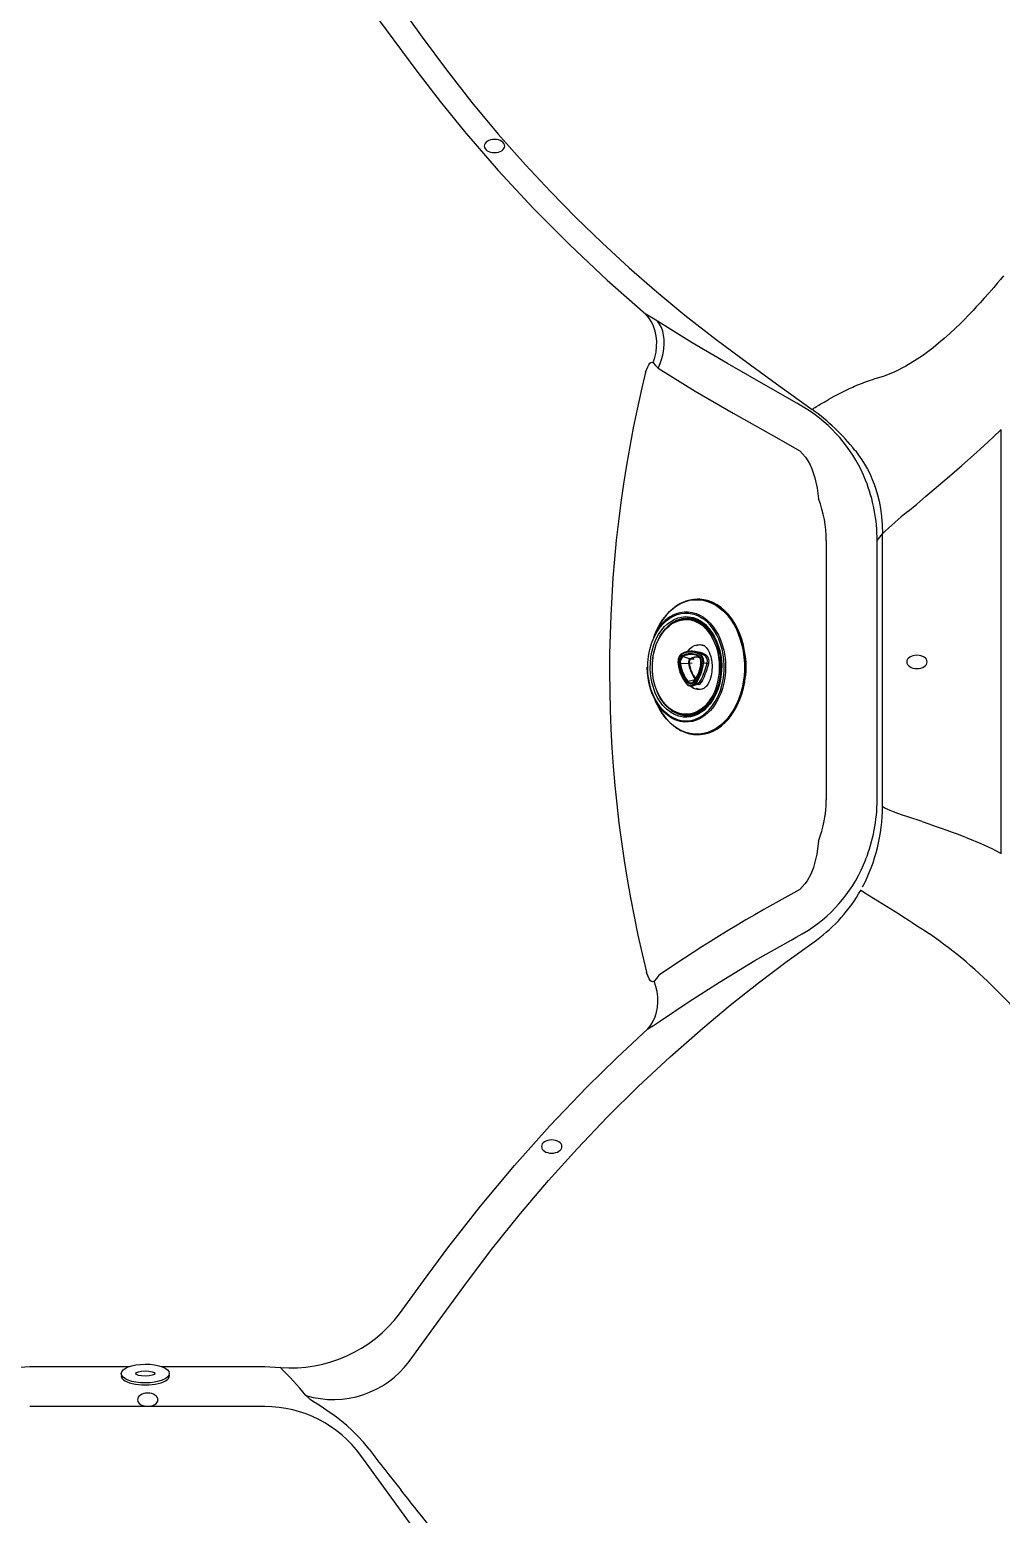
# Model space of a CAD drawing. Extents: x 413 to 494, y 628 to 766.
# Drawn here: x 450.7 to 474.48, y 662.21 to 698.57 of the extents above; entities that cross this region are included whole.
import ezdxf

# ---------------------------------------------------------------- set-up
doc = ezdxf.new("R2010")
doc.units = 0
doc.header["$MEASUREMENT"] = 0
for name, color, linetype in [('1', 4, 'Continuous'), ('BDIM_CYAN', 4, 'Continuous'), ('BDIM_GREEN', 3, 'Continuous'), ('BDIM_YELLOW', 2, 'Continuous')]:
    doc.layers.add(name, color=color, linetype=linetype)

# ---------------------------------------------------------------- blocks, each defined once
blk = doc.blocks.new('2018 BEAM (110V)')
at = {"color": 2, "linetype": 'Continuous', "lineweight": 25}
for p, q in [((53.674, 41.162), (53.665, 41.162)), ((52.686, 40.443), (52.604, 40.276)), ((53.432, 40.686), (53.396, 40.686)), ((53.312, 39.762), (53.483, 39.705)), ((53.789, 39.813), (53.678, 39.857)), ((53.682, 39.747), (53.707, 39.745)), ((53.81, 39.804), (53.701, 39.847)), ((53.751, 39.625), (53.751, 39.633)), ((53.183, 39.621), (53.187, 39.574)), ((53.244, 39.589), (53.443, 39.601)), ((53.899, 39.598), (53.811, 39.591)), ((53.536, 39.123), (53.529, 39.121)), ((53.552, 39.045), (53.676, 39.094)), ((53.617, 39.095), (53.715, 39.129)), ((53.715, 39.129), (53.743, 39.179)), ((53.783, 39.174), (53.755, 39.124)), ((53.831, 38.99), (53.823, 38.986)), ((52.601, 38.738), (52.683, 38.57)), ((53.392, 38.324), (53.428, 38.324)), ((53.658, 37.847), (53.668, 37.847))]:
    blk.add_line(p, q, dxfattribs=at)
at = {"color": 2, "linetype": 'Continuous', "lineweight": 25, "flags": 128}
for points in [[(52.633, 40.336), (52.675, 40.429), (52.74, 40.551), (52.812, 40.664), (52.892, 40.767), (52.978, 40.86), (53.07, 40.94), (53.166, 41.009), (53.267, 41.064), (53.371, 41.107), (53.477, 41.136), (53.584, 41.15), (53.692, 41.151), (53.8, 41.138), (53.906, 41.11), (54.01, 41.07), (54.111, 41.015), (54.208, 40.948), (54.3, 40.869), (54.387, 40.777), (54.467, 40.675), (54.54, 40.563), (54.605, 40.442), (54.662, 40.313), (54.711, 40.178), (54.75, 40.036), (54.78, 39.89), (54.8, 39.74), (54.811, 39.589), (54.811, 39.437), (54.802, 39.285), (54.782, 39.135), (54.753, 38.989), (54.714, 38.846), (54.666, 38.71), (54.61, 38.58), (54.545, 38.458), (54.472, 38.345), (54.393, 38.242), (54.307, 38.15), (54.215, 38.069), (54.119, 38.001), (54.018, 37.945), (53.914, 37.903), (53.808, 37.874), (53.701, 37.859), (53.592, 37.858), (53.485, 37.872), (53.379, 37.899), (53.275, 37.94), (53.174, 37.994), (53.077, 38.061), (52.985, 38.141), (52.898, 38.232), (52.818, 38.334), (52.745, 38.446), (52.68, 38.567), (52.63, 38.678)], [(52.971, 38.317), (52.871, 38.396), (52.777, 38.494), (52.689, 38.612), (52.629, 38.715), (52.576, 38.825), (52.531, 38.945), (52.494, 39.072), (52.468, 39.202), (52.45, 39.336), (52.443, 39.469), (52.446, 39.602), (52.462, 39.771), (52.493, 39.931), (52.537, 40.08), (52.593, 40.221), (52.663, 40.354), (52.747, 40.477), (52.82, 40.562), (52.898, 40.637), (52.984, 40.701), (53.073, 40.752), (53.166, 40.79), (53.261, 40.815), (53.356, 40.825), (53.45, 40.822), (53.57, 40.798), (53.684, 40.755), (53.789, 40.694)], [(52.998, 38.396), (52.905, 38.47), (52.817, 38.561), (52.735, 38.671), (52.679, 38.767), (52.63, 38.871), (52.553, 39.1), (52.528, 39.222), (52.512, 39.347), (52.506, 39.472), (52.508, 39.596), (52.523, 39.754), (52.553, 39.903), (52.593, 40.042), (52.645, 40.173), (52.711, 40.298), (52.789, 40.413), (52.857, 40.492), (52.931, 40.561), (53.094, 40.669), (53.181, 40.705), (53.269, 40.727), (53.357, 40.737), (53.446, 40.734), (53.558, 40.712), (53.664, 40.672), (53.762, 40.614)], [(54.834, 39.762), (54.816, 39.892), (54.786, 40.039), (54.746, 40.181), (54.697, 40.318), (54.64, 40.448), (54.574, 40.57), (54.5, 40.682), (54.42, 40.785), (54.333, 40.877), (54.24, 40.957), (54.143, 41.024), (54.041, 41.079)], [(52.571, 39.731), (52.585, 39.814), (52.614, 39.935), (52.651, 40.052), (52.698, 40.162), (52.752, 40.264), (52.814, 40.357), (52.883, 40.441), (52.958, 40.513), (53.038, 40.574), (53.122, 40.622), (53.21, 40.657), (53.299, 40.679), (53.39, 40.686), (53.481, 40.68), (53.57, 40.66), (53.658, 40.627)], [(52.971, 38.317), (53.076, 38.256), (53.19, 38.212), (53.31, 38.189), (53.404, 38.186), (53.499, 38.196), (53.594, 38.22), (53.687, 38.258), (53.776, 38.31), (53.862, 38.374), (53.94, 38.448), (54.013, 38.533), (54.097, 38.656), (54.167, 38.79), (54.223, 38.93), (54.267, 39.079), (54.298, 39.239), (54.315, 39.408), (54.317, 39.541), (54.31, 39.674), (54.293, 39.808), (54.266, 39.939), (54.229, 40.065), (54.184, 40.185), (54.131, 40.296), (54.071, 40.398), (53.984, 40.516), (53.889, 40.615), (53.789, 40.694)], [(53.762, 40.614), (53.855, 40.541), (53.943, 40.449), (54.025, 40.339), (54.081, 40.243), (54.131, 40.14), (54.207, 39.91), (54.232, 39.788), (54.248, 39.663), (54.255, 39.539), (54.252, 39.414), (54.237, 39.257), (54.208, 39.107), (54.167, 38.968), (54.115, 38.838), (54.049, 38.713), (53.971, 38.598), (53.903, 38.518), (53.83, 38.449), (53.666, 38.341), (53.58, 38.306), (53.491, 38.283), (53.403, 38.273), (53.314, 38.276), (53.203, 38.298), (53.097, 38.339), (52.998, 38.396)], [(53.658, 40.627), (53.742, 40.58), (53.823, 40.521), (53.898, 40.45), (53.968, 40.368), (54.03, 40.276), (54.086, 40.174), (54.133, 40.065), (54.172, 39.949), (54.201, 39.828), (54.214, 39.755)], [(53.669, 40.637), (53.694, 40.626), (53.767, 40.582), (53.837, 40.529), (53.903, 40.466), (53.964, 40.395), (54.021, 40.316), (54.071, 40.231), (54.116, 40.139), (54.154, 40.043), (54.185, 39.944), (54.209, 39.845), (54.226, 39.747), (54.235, 39.677), (54.24, 39.604), (54.243, 39.504)], [(52.592, 40.226), (52.619, 40.3), (52.628, 40.323)], [(53.834, 40.018), (53.835, 40.018), (53.844, 40.012), (53.858, 40), (53.878, 39.98), (53.9, 39.951), (53.923, 39.914), (53.947, 39.87), (53.968, 39.818), (53.987, 39.76), (54.001, 39.701), (54.011, 39.646), (54.016, 39.602), (54.02, 39.552), (54.021, 39.504)], [(53.192, 39.694), (53.187, 39.669), (53.183, 39.621)], [(52.971, 38.289), (52.886, 38.355), (52.806, 38.433), (52.732, 38.521), (52.665, 38.62), (52.606, 38.728), (52.554, 38.843), (52.511, 38.966), (52.477, 39.094), (52.452, 39.226), (52.437, 39.361), (52.431, 39.498), (52.431, 39.507)], [(54.22, 39.306), (54.203, 39.197), (54.175, 39.075), (54.137, 38.959), (54.091, 38.849), (54.036, 38.746), (53.974, 38.653), (53.905, 38.57), (53.83, 38.497), (53.75, 38.436), (53.666, 38.388), (53.579, 38.353), (53.489, 38.332), (53.398, 38.324), (53.308, 38.33), (53.218, 38.35), (53.13, 38.384), (53.046, 38.43), (52.966, 38.489), (52.89, 38.56), (52.821, 38.643), (52.758, 38.735), (52.703, 38.836), (52.655, 38.945), (52.617, 39.061), (52.587, 39.182), (52.567, 39.307), (52.567, 39.313)], [(54.243, 39.504), (54.238, 39.379), (54.234, 39.329), (54.223, 39.247), (54.208, 39.163), (54.187, 39.075), (54.16, 38.987), (54.127, 38.9), (54.088, 38.815), (54.044, 38.734), (53.994, 38.658), (53.94, 38.588), (53.881, 38.524), (53.818, 38.467), (53.75, 38.418), (53.691, 38.384)], [(54.021, 39.504), (54.017, 39.42), (54.014, 39.388), (54.006, 39.335), (53.995, 39.283), (53.98, 39.231), (53.963, 39.181), (53.943, 39.135), (53.922, 39.094), (53.9, 39.06), (53.879, 39.033), (53.861, 39.013), (53.846, 38.999), (53.835, 38.992), (53.833, 38.991)], [(53.503, 39.037), (53.512, 39.036), (53.555, 39.046)], [(53.668, 37.847), (53.73, 37.849), (53.838, 37.864), (53.945, 37.893), (54.049, 37.936), (54.15, 37.992), (54.247, 38.061), (54.34, 38.142), (54.426, 38.235), (54.506, 38.338), (54.579, 38.452), (54.644, 38.575), (54.701, 38.705), (54.749, 38.842), (54.788, 38.986), (54.818, 39.133), (54.833, 39.245)], [(52.625, 38.691), (52.623, 38.696), (52.584, 38.801)], [(53.134, 38.024), (53.233, 37.964), (53.241, 37.961)], [(53.225, 37.963), (53.248, 37.95), (53.268, 37.94)]]:
    blk.add_lwpolyline(points, dxfattribs=at)
at = {"color": 2, "linetype": 'Continuous', "lineweight": 25}
for centre, radius, start, end in [((53.663, 40.299), 0.863, 63.0335, 116.0957), ((53.67, 40.293), 0.869, 64.6895, 89.6943), ((53.622, 39.804), 1.122, 124.1875, 155.1574), ((53.895, 39.89), 1.33, 119.6177, 155.4274), ((53.623, 40.3), 0.846, 114.2845, 127.7053), ((53.409, 40.077), 0.62, 64.3856, 115.1667), ((53.432, 40.08), 0.618, 91.0413, 110.3893), ((53.426, 40.052), 0.634, 61.2332, 89.4209), ((52.802, 39.535), 1.402, 358.6952, 37.9516), ((53.728, 39.83), 0.216, 60.5988, 116.8432), ((54.017, 39.515), 1.467, 171.612, 180.3297), ((53.421, 39.626), 0.234, 124.9686, 192.2894), ((53.386, 39.661), 0.197, 118.7464, 170.4778), ((53.405, 39.625), 0.188, 124.9686, 192.2894), ((53.408, 39.624), 0.167, 124.9826, 192.2755), ((53.494, 39.433), 0.437, 65.0196, 118.3478), ((53.296, 39.826), 0.0101, 69.1908, 117.5162), ((53.494, 39.413), 0.416, 65.0196, 118.3478), ((53.322, 39.785), 0.0256, 192.9583, 247.0008), ((53.512, 39.442), 0.447, 65.018, 118.3494), ((53.505, 39.404), 0.406, 65.018, 118.3494), ((53.541, 39.622), 0.101, 124.9826, 192.2755), ((53.554, 39.622), 0.0981, 124.9826, 192.2755), ((53.499, 39.751), 0.0488, 251.3928, 269.022), ((53.684, 39.785), 0.0149, 158.7224, 238.4495), ((53.655, 39.711), 0.0642, 32.0585, 71.0962), ((53.699, 39.827), 0.0198, 84.4354, 175.2262), ((53.557, 39.638), 0.227, 348.8484, 57.5799), ((53.574, 39.644), 0.24, 356.3207, 58.0381), ((53.574, 39.636), 0.174, 357.5481, 38.7484), ((53.568, 39.624), 0.179, 338.0014, 1.3764), ((53.811, 39.83), 0.0269, 268.9515, 336.9539), ((53.74, 39.652), 0.167, 341.1731, 65.2552), ((53.75, 39.645), 0.195, 342.4445, 63.9838), ((52.817, 39.518), 2.037, 359.562, 6.8398), ((53.916, 39.49), 1.366, 179.2973, 187.3865), ((54.12, 39.689), 0.94, 187.0744, 219.4758), ((54.128, 39.698), 0.943, 187.39, 219.0383), ((53.251, 39.474), 0.115, 93.5844, 105.4365), ((54.111, 39.7), 0.897, 187.39, 219.0383), ((54.113, 39.702), 0.876, 187.3903, 219.038), ((53.459, 39.339), 0.263, 90.1686, 93.6462), ((52.83, 39.696), 0.927, 323.1432, 354.1148), ((52.849, 39.696), 0.905, 323.1435, 354.1145), ((52.811, 39.694), 0.974, 323.1432, 354.1148), ((52.82, 39.693), 0.996, 323.1435, 354.1145), ((52.048, 40.044), 1.903, 332.9493, 346.4336), ((53.808, 39.717), 0.126, 257.0061, 271.0829), ((52.135, 40.017), 1.852, 332.9158, 346.5589), ((53.985, 39.813), 0.232, 247.9567, 257.5931), ((52.788, 39.494), 2.066, 353.1002, 0.2381), ((53.503, 39.175), 0.138, 217.2655, 269.9206), ((53.491, 39.177), 0.12, 217.3097, 326.0578), ((53.442, 39.118), 0.0329, 106.4432, 149.0467), ((53.491, 39.194), 0.0969, 217.3097, 326.0578), ((53.508, 39.191), 0.0727, 292.0786, 327.7973), ((53.577, 39.146), 0.00871, 120.5252, 229.2942), ((53.615, 39.123), 0.0281, 209.5142, 274.1869), ((53.727, 39.174), 0.211, 242.5812, 297.5004), ((53.731, 39.09), 0.0419, 54.9245, 112.2843), ((53.758, 39.136), 0.0454, 56.3935, 109.0803), ((52.969, 39.393), 1.219, 319.1568, 346.6725), ((53.954, 39.162), 1.403, 204.975, 234.233), ((53.407, 38.936), 0.624, 241.941, 297.9925), ((53.43, 38.931), 0.618, 249.3958, 268.7277), ((53.425, 38.958), 0.634, 270.2797, 302.2233), ((53.66, 38.713), 0.865, 243.7083, 297.1272)]:
    blk.add_arc(centre, radius, start, end, dxfattribs=at)
at = {"layer": '1', "color": 2, "extrusion": (0, 0, -1)}
for centre in [(48.693, 52.261), (59.035, 39.628), (50.093, 27.76), (40.204, 21.561)]:
    blk.add_ellipse(centre, major_axis=(0.25, 0), ratio=0.649149, dxfattribs=at)
at = {"layer": 'BDIM_CYAN'}
for p, q in [((61.099, 34.934), (61.099, 45.317)), ((56.815, 42.599), (56.815, 36.249)), ((58.06, 42.599), (58.189, 42.762)), ((58.06, 36.25), (58.06, 42.599)), ((58.189, 36.087), (58.189, 42.762)), ((59.162, 35.717), (58.812, 35.834)), ((56.29, 34.191), (56.167, 34.055)), ((55.952, 32.814), (56.077, 32.884)), ((36.944, 22.353), (37.315, 22.371)), ((43.073, 22.371), (43.444, 22.353)), ((43.073, 21.393), (37.315, 21.393)), ((52.076, 11.036), (45.419, 20.198))]:
    blk.add_line(p, q, dxfattribs=at)
at = {"layer": 'BDIM_CYAN', "flags": 128}
for points in [[(45.765, 56.551), (46.342, 55.738), (46.924, 54.926), (47.52, 54.123), (48.141, 53.33), (48.785, 52.555), (49.452, 51.799), (50.06, 51.147), (50.684, 50.51), (51.325, 49.89), (51.987, 49.282), (52.664, 48.692), (53.356, 48.121), (54.121, 47.524), (54.899, 46.946), (55.684, 46.374), (56.469, 45.808)], [(45.668, 55.612), (46.227, 54.853), (46.79, 54.098), (47.365, 53.351), (47.957, 52.619), (48.784, 51.663), (49.644, 50.735), (50.534, 49.838), (51.452, 48.975), (52.399, 48.142)], [(61.155, 49.08), (61.081, 48.994), (61.008, 48.908), (60.913, 48.797), (60.795, 48.661), (60.683, 48.534), (60.58, 48.419), (60.488, 48.319), (60.409, 48.234), (60.297, 48.116), (60.188, 48.004), (60.084, 47.901), (59.985, 47.805), (59.843, 47.672), (59.704, 47.548), (59.566, 47.431), (59.431, 47.322), (59.298, 47.221), (59.168, 47.127), (59.04, 47.04), (58.763, 46.872), (58.493, 46.735), (58.232, 46.627), (57.981, 46.548)], [(52.681, 47.971), (52.534, 48.064), (52.399, 48.142)], [(52.58, 46.949), (52.62, 47.081), (52.648, 47.215), (52.662, 47.349), (52.663, 47.48), (52.651, 47.608), (52.625, 47.731), (52.587, 47.848), (52.536, 47.956), (52.473, 48.054), (52.399, 48.142)], [(54.396, 46.933), (54.396, 46.933), (53.533, 47.44), (52.681, 47.971)], [(52.696, 46.818), (52.747, 46.938), (52.787, 47.059), (52.818, 47.179), (52.838, 47.298), (52.848, 47.413), (52.846, 47.524), (52.834, 47.629), (52.811, 47.728), (52.778, 47.818), (52.734, 47.9), (52.681, 47.971)], [(52.39, 46.723), (52.443, 46.855), (52.468, 46.902), (52.496, 46.94), (52.523, 46.962), (52.542, 46.967), (52.569, 46.958), (52.58, 46.949)], [(52.58, 46.949), (52.636, 46.889), (52.696, 46.818)], [(56.092, 45.96), (55.449, 46.33), (54.396, 46.933), (54.396, 46.933)], [(52.696, 46.818), (53.609, 46.254), (54.536, 45.717), (55.523, 45.162), (56.168, 44.799)], [(56.469, 45.808), (56.474, 45.813), (56.481, 45.819), (56.491, 45.827), (56.504, 45.836), (56.52, 45.847), (56.543, 45.861), (56.579, 45.883), (56.633, 45.916), (56.668, 45.937), (56.698, 45.955), (56.727, 45.972), (56.762, 45.992), (56.801, 46.015), (56.833, 46.033), (56.879, 46.059), (56.938, 46.092), (57.012, 46.133), (57.141, 46.202), (57.253, 46.259), (57.284, 46.274), (57.317, 46.29), (57.351, 46.307), (57.387, 46.324), (57.425, 46.341), (57.464, 46.359), (57.505, 46.377), (57.529, 46.388), (57.578, 46.409), (57.612, 46.422), (57.652, 46.438), (57.699, 46.456), (57.753, 46.476), (57.876, 46.517), (57.981, 46.548)], [(56.429, 45.757), (56.257, 45.864), (56.092, 45.96)], [(58.812, 43.311), (59.028, 43.493), (59.244, 43.676), (59.457, 43.856), (59.669, 44.036), (59.888, 44.224), (60.135, 44.439), (60.42, 44.689), (60.675, 44.919), (60.902, 45.128), (61.099, 45.317)], [(56.168, 44.799), (56.234, 44.724), (56.303, 44.64)], [(57.519, 44.809), (57.607, 44.689), (57.683, 44.579), (57.752, 44.471), (57.822, 44.347), (57.886, 44.222), (57.942, 44.096), (57.987, 43.98), (58.029, 43.859), (58.07, 43.72), (58.107, 43.567), (58.141, 43.386), (58.167, 43.192), (58.184, 42.984), (58.19, 42.762)], [(56.303, 44.64), (56.365, 44.551), (56.417, 44.456), (56.462, 44.355), (56.534, 44.136), (56.59, 43.881), (56.625, 43.619)], [(58.812, 35.834), (58.682, 35.878), (58.565, 35.919), (58.463, 35.956), (58.376, 35.989), (58.304, 36.019), (58.25, 36.045), (58.211, 36.068), (58.189, 36.087)], [(59.162, 35.717), (59.327, 35.661), (59.484, 35.608), (59.631, 35.556), (59.769, 35.508), (59.898, 35.461), (60.017, 35.417), (60.128, 35.375), (60.283, 35.314), (60.596, 35.183), (60.868, 35.056), (61.099, 34.934)], [(56.624, 35.241), (56.58, 34.917), (56.545, 34.755), (56.499, 34.597), (56.435, 34.428), (56.348, 34.27), (56.29, 34.191)], [(46.605, 22.5), (47.272, 23.415), (47.941, 24.329), (48.623, 25.235), (49.33, 26.121), (50.015, 26.927), (50.724, 27.713), (51.454, 28.478), (52.211, 29.227), (52.991, 29.954), (53.791, 30.658), (54.466, 31.221), (55.155, 31.768), (55.859, 32.299), (56.572, 32.817)], [(52.731, 30.824), (53.459, 31.315), (54.198, 31.788), (55.069, 32.313), (55.952, 32.814), (55.952, 32.814)], [(56.077, 32.884), (56.224, 32.967), (56.38, 33.059)], [(52.602, 31.812), (52.585, 31.798), (52.562, 31.791), (52.537, 31.8), (52.513, 31.822), (52.482, 31.869), (52.432, 31.979), (52.414, 32.029)], [(52.45, 30.641), (52.519, 30.729), (52.578, 30.827), (52.625, 30.934), (52.66, 31.048), (52.682, 31.169), (52.692, 31.294), (52.688, 31.423), (52.672, 31.553), (52.643, 31.683), (52.602, 31.812)], [(52.715, 31.954), (52.658, 31.878), (52.602, 31.812)], [(61.064, 31.505), (61.142, 31.426), (61.239, 31.326), (61.354, 31.207), (61.434, 31.123), (61.529, 31.022), (61.652, 30.891), (61.769, 30.764), (61.851, 30.675), (61.932, 30.587), (62.011, 30.501), (62.088, 30.417), (62.164, 30.334), (62.238, 30.252), (62.311, 30.172), (62.451, 30.02), (62.581, 29.879), (62.701, 29.749), (62.812, 29.63), (62.912, 29.523), (63.024, 29.405), (63.609, 28.811)], [(46.367, 23.666), (46.959, 24.471), (47.553, 25.276), (48.35, 26.3), (49.181, 27.297), (50.05, 28.269), (50.952, 29.211), (51.69, 29.936), (52.45, 30.641)], [(52.45, 30.641), (52.582, 30.724), (52.731, 30.824)], [(37.315, 22.371), (39.75, 22.371)], [(40.544, 22.371), (41.315, 22.371), (43.073, 22.371)], [(45.623, 20.347), (45.487, 20.517), (45.349, 20.67), (45.211, 20.808), (45.076, 20.93), (44.946, 21.038), (44.823, 21.133), (44.707, 21.216), (44.6, 21.29), (44.471, 21.375), (44.358, 21.448), (44.262, 21.512), (44.184, 21.568), (44.122, 21.619), (44.077, 21.665)]]:
    blk.add_lwpolyline(points, dxfattribs=at)
at = {"layer": 'BDIM_CYAN'}
for centre, radius, start, end in [((82.174, 39.424), 30.665, 166.2314, 193.9544), ((53.536, 41.675), 5.067, 38.1992, 54.6393), ((54.383, 42.732), 3.652, 21.6144, 55.9298), ((54.078, 42.605), 3.982, 359.9126, 21.6961), ((54.071, 42.616), 2.744, 359.636, 21.4317), ((64.134, 36.642), 8.532, 128.5902, 134.1656), ((54.056, 36.249), 2.759, 338.5744, 0.0152), ((53.995, 36.08), 4.195, 332.1746, 0.0881), ((54.055, 36.261), 4.005, 338.4095, 359.8347), ((54.396, 36.097), 3.628, 303.1496, 338.8426), ((74.289, 0.39), 38.232, 118.294, 124.3522), ((54.349, 35.888), 3.792, 305.9035, 330.7319), ((23.482, -21.541), 65.242, 56.66094, 58.41159), ((53.134, 23.876), 11.005, 43.8921, 55.6802), ((43.718, 25.654), 3.312, 265.2499, 323.1098), ((37.126, 15.909), 9.025, 39.6291, 45.5733), ((44.747, 23.881), 2.316, 253.1825, 323.3738), ((43.073, 18.494), 2.899, 36, 90), ((79.094, 45.619), 41.939, 217.0543, 218.7757), ((-98.648, -96.676), 185.744, 37.30014, 38.65808)]:
    blk.add_arc(centre, radius, start, end, dxfattribs=at)
at = {"layer": 'BDIM_GREEN', "linetype": 'Continuous', "lineweight": 25}
for p, q in [((53.498, 39.703), (53.577, 39.702)), ((53.813, 39.628), (53.811, 39.591)), ((53.458, 39.602), (53.535, 39.601)), ((53.751, 39.601), (53.751, 39.625)), ((53.6, 39.191), (53.432, 39.15)), ((54.161, 39.135), (54.155, 39.112))]:
    blk.add_line(p, q, dxfattribs=at)
at = {"layer": 'BDIM_GREEN', "linetype": 'Continuous', "lineweight": 25, "flags": 128}
for points in [[(52.991, 40.733), (53.054, 40.769), (53.146, 40.811), (53.241, 40.839), (53.338, 40.854), (53.435, 40.855), (53.532, 40.841), (53.627, 40.815), (53.72, 40.774), (53.809, 40.721), (53.894, 40.655), (53.974, 40.578), (54.048, 40.489), (54.115, 40.39), (54.175, 40.283), (54.227, 40.167), (54.27, 40.045), (54.304, 39.916), (54.329, 39.784), (54.344, 39.649), (54.349, 39.512), (54.345, 39.376), (54.33, 39.24), (54.306, 39.108), (54.273, 38.979), (54.231, 38.856), (54.179, 38.74), (54.12, 38.631), (54.054, 38.531), (53.98, 38.442), (53.901, 38.363), (53.816, 38.296), (53.727, 38.241), (53.634, 38.199), (53.539, 38.171), (53.443, 38.157), (53.346, 38.156), (53.249, 38.169), (53.154, 38.196), (53.061, 38.236), (52.971, 38.289), (52.971, 38.289)], [(54.055, 37.943), (54.141, 37.992), (54.238, 38.061), (54.33, 38.142), (54.417, 38.235), (54.497, 38.338), (54.57, 38.452), (54.635, 38.575), (54.692, 38.705), (54.74, 38.843), (54.779, 38.986), (54.808, 39.133), (54.828, 39.284), (54.837, 39.436), (54.837, 39.589), (54.827, 39.742), (54.806, 39.892), (54.776, 40.039), (54.736, 40.181), (54.688, 40.318), (54.63, 40.448), (54.564, 40.57), (54.491, 40.682), (54.41, 40.785), (54.323, 40.877), (54.231, 40.957), (54.133, 41.024), (54.054, 41.068)], [(53.891, 38.595), (53.834, 38.537), (53.756, 38.473), (53.673, 38.421), (53.586, 38.382), (53.497, 38.356), (53.407, 38.345), (53.316, 38.348), (53.226, 38.365), (53.138, 38.395), (53.053, 38.439), (52.972, 38.497), (52.895, 38.566), (52.825, 38.647), (52.761, 38.738), (52.705, 38.838), (52.657, 38.947), (52.618, 39.062), (52.588, 39.183), (52.568, 39.307), (52.558, 39.434), (52.557, 39.562), (52.567, 39.69), (52.586, 39.814), (52.615, 39.936), (52.654, 40.052), (52.701, 40.161), (52.756, 40.262), (52.819, 40.355), (52.889, 40.437), (52.965, 40.507), (53.046, 40.566), (53.131, 40.611), (53.219, 40.643), (53.309, 40.661), (53.399, 40.666), (53.49, 40.656), (53.579, 40.632), (53.666, 40.595), (53.749, 40.544), (53.828, 40.481), (53.901, 40.406), (53.908, 40.398)], [(53.417, 39.879), (53.43, 39.898), (53.479, 39.954), (53.533, 39.998), (53.591, 40.03), (53.652, 40.048), (53.715, 40.051), (53.777, 40.041), (53.834, 40.019)], [(53.673, 39.095), (53.686, 39.099), (53.715, 39.129)]]:
    blk.add_lwpolyline(points, dxfattribs=at)
at = {"layer": 'BDIM_GREEN', "linetype": 'Continuous', "lineweight": 25}
for centre, radius, start, end in [((53.499, 39.899), 0.82, 115.5536, 138.4426), ((53.3, 39.823), 0.0146, 127.5244, 203.0884), ((53.662, 39.373), 0.378, 83.3918, 118.2637), ((53.677, 39.368), 0.379, 89.3255, 118.1817), ((53.627, 39.394), 0.474, 63.9434, 88.6921), ((53.586, 39.648), 0.165, 355.0823, 59.701), ((52.58, 39.507), 1.652, 353.0184, 8.6518), ((52.524, 39.507), 2.324, 353.5174, 6.292), ((53.193, 39.569), 0.00763, 92.7376, 141.5372), ((54.249, 39.706), 0.814, 187.4362, 218.0746), ((54.267, 39.708), 0.815, 187.4831, 217.0775), ((53.751, 39.607), 0.00641, 217.6038, 274.8623), ((52.606, 39.505), 1.598, 346.6118, 359.9392), ((53.404, 39.096), 0.0116, 140.8769, 206.9086), ((53.501, 39.201), 0.0851, 216.8031, 289.8219), ((53.699, 39.255), 0.297, 227.7027, 294.6488), ((53.504, 39.174), 0.138, 271.1823, 325.1037), ((53.674, 39.169), 0.0927, 251.4757, 331.2156), ((53.502, 39.115), 0.826, 221.3509, 241.9595)]:
    blk.add_arc(centre, radius, start, end, dxfattribs=at)
at = {"layer": 'BDIM_YELLOW'}
for major_axis, ratio in [((0.588, 0.002), 0.390628), ((0.235, 0.001), 0.268339)]:
    blk.add_ellipse((40.144, 22.202), major_axis=major_axis, ratio=ratio, dxfattribs=at)
blk.add_ellipse((40.144, 22.142), major_axis=(-0.591, -0.002), ratio=0.372628, start_param=-0.135711, end_param=3.277304, dxfattribs=at)

msp = doc.modelspace()

# ---------------------------------------------------------------- block references
at = {"layer": '1'}
msp.add_blockref('2018 BEAM (110V)', (413.383, 643.46), dxfattribs=at)

doc.saveas('drawing.dxf')
